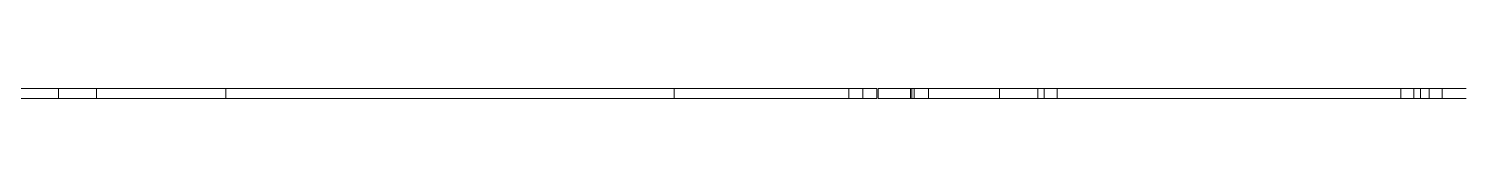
# Model space of a CAD drawing. Header units: millimetres. Extents: x 0 to 2822, y 422 to 2401.
# Drawn here: x 1183 to 2077, y 1243 to 1249 of the extents above; entities that cross this region are included whole.
import ezdxf

# ---------------------------------------------------------------- set-up
doc = ezdxf.new("R2010")
doc.units = ezdxf.units.MM

msp = doc.modelspace()

# ---------------------------------------------------------------- linework, layer by layer
at = {"color": 7, "lineweight": 0}
for points in [[(787.044823, 1248.603887), (1710.158082, 1248.603887)], [(1201.173726, 1242.564966), (1201.173726, 1248.603816)], [(1224.697336, 1242.564966), (1224.697336, 1248.612283)], [(1305.216959, 1242.564966), (1305.216959, 1248.612283)], [(1584.044224, 1242.564966), (1584.044224, 1248.612283)], [(1692.745606, 1242.564966), (1692.745606, 1248.603816)], [(1701.602938, 1242.564966), (1701.602938, 1248.603816)], [(1710.158152, 1248.603887), (1710.158152, 1242.565037)], [(1710.963262, 1248.603887), (2076.881306, 1248.603887)], [(1710.963262, 1242.564966), (1710.963262, 1248.603816)], [(1731.093291, 1242.564966), (1731.093291, 1248.603816)], [(1731.898436, 1248.603887), (1731.898436, 1242.565037)], [(1733.408077, 1242.564966), (1733.408077, 1248.603816)], [(1742.26541, 1242.564966), (1742.26541, 1248.603816)], [(1786.551086, 1242.564966), (1786.551086, 1248.603816)], [(1810.363234, 1248.603887), (1810.363234, 1242.565037)], [(1814.389169, 1242.564966), (1814.389169, 1248.603816)], [(1822.441039, 1242.564966), (1822.441039, 1248.603816)], [(2036.262614, 1242.564966), (2036.262614, 1248.603816)], [(2044.314484, 1242.564966), (2044.314484, 1248.603816)], [(2048.34042, 1248.603887), (2048.34042, 1242.565037)], [(2053.843612, 1242.564966), (2053.843612, 1248.603816)], [(2061.895835, 1242.564966), (2061.895835, 1248.603816)], [(1710.158152, 1242.564966), (787.044894, 1242.564966)], [(1710.963262, 1242.564966), (2076.881306, 1242.564966)]]:
    msp.add_lwpolyline(points, dxfattribs=at)

doc.saveas('drawing.dxf')
